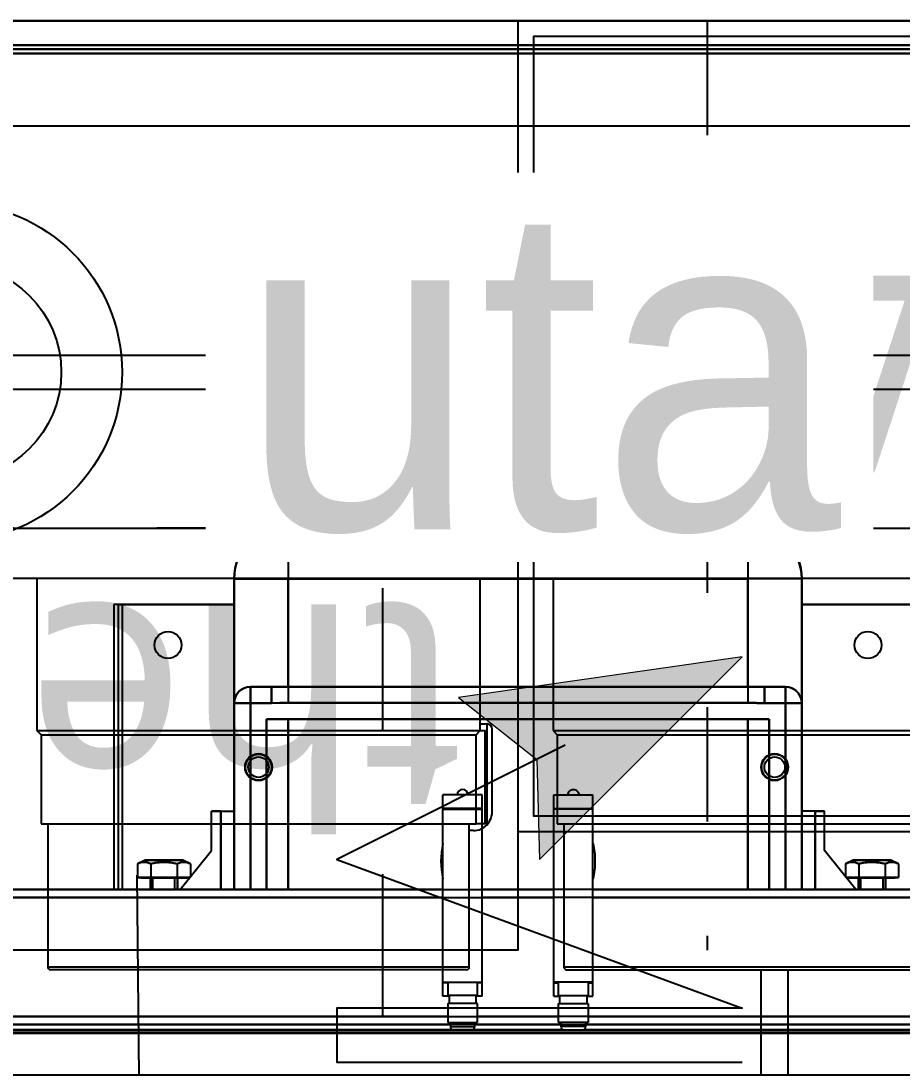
# Model space of a CAD drawing. Header units: centimetres. Extents: x 2191 to 12545, y -680 to 18662.
# Drawn here: x 11612.65 to 11645.25, y 4292.53 to 4331.29 of the extents above; entities that cross this region are included whole.
import ezdxf

# ---------------------------------------------------------------- set-up
doc = ezdxf.new("R2010")
doc.units = ezdxf.units.CM
doc.linetypes.add('prlm_vmc', pattern=[0.282222, 0.141111, -0.141111])
doc.linetypes.add('Style de ligne -1', pattern=[0.41664, 0.20828, -0.20836])
for name, color, linetype in [('B Aménagement intérieur', 252, 'Continuous'), ('B Général', 252, 'Continuous'), ('C ANNOTATIONS-prestations', 252, 'Continuous'), ('MTI900_Alu', 252, 'Continuous'), ('prlm-CHAUFF', 4, 'Continuous')]:
    doc.layers.add(name, color=color, linetype=linetype)
doc.layers.add('prlm-ELEC-CFO', color=1, linetype='Continuous', lineweight=25)
doc.layers.add('prlm-GAZ', color=2, linetype='Continuous', lineweight=25)
doc.styles.add('prlm-chauff', font='trebucbi.ttf', dxfattribs={"height": 18})
doc.styles.add('prlm-elec-cfo', font='comic.ttf', dxfattribs={"height": 12})
doc.styles.get("Standard").update_dxf_attribs({"font": 'isocp.shx', "height": 15})

# ---------------------------------------------------------------- blocks, each defined once
blk = doc.blocks.new('B 70.200_wc-2')
at = {"layer": 'B Général', "linetype": 'Continuous'}
blk.add_line((-24.9, 0.1), (24.9, 0.1), dxfattribs=at)
blk = doc.blocks.new('B 70.Groupe-2-1')
at = {"layer": 'B Général', "linetype": 'Style de ligne -1', "ltscale": 25.4, "flags": 128}
blk.add_lwpolyline([(-35.4, 7.6), (35.6, 7.6), (35.6, -32.4), (-35.4, -32.4)], close=True, dxfattribs=at)
at = {"layer": 'B Général', "xscale": -1, "rotation": 270}
blk.add_blockref('B 70.200_wc-2', (35.5, 7.5), dxfattribs=at)
blk = doc.blocks.new('B 70.WC-plan-PMR')
at = {"layer": 'B Général'}
blk.add_blockref('B 70.Groupe-2-1', (0, 0), dxfattribs=at)
blk = doc.blocks.new('B 70.Groupe-26-1')
at = {"layer": 'B Général', "xscale": -1, "rotation": 270}
blk.add_blockref('B 70.WC-plan-PMR', (11618.442, 4276.909), dxfattribs=at)
blk = doc.blocks.new('B 70.G 100_80')
at = {"layer": 'B Général', "linetype": 'Continuous', "flags": 128}
blk.add_lwpolyline([(9.5, -45), (9.5, 45), (48.52, 45), (48.52, -45)], close=True, dxfattribs=at)
at = {"layer": 'C ANNOTATIONS-prestations'}
for p, q in [((46.87, 43.75), (46.87, -43.75)), ((46.97, -43.75), (46.97, 43.75)), ((9.5, 42.25), (9.5, -42.25)), ((10.55, 41.05), (10.55, -41.05)), ((10.7, 41), (10.7, -41)), ((41.65, 2.775), (41.65, 40.287)), ((41.95, 2.775), (41.95, 40.274)), ((10.4, 39.6), (10.4, -39.6)), ((46.35, 2.6), (46.35, 36.034)), ((46.65, 35.974), (46.65, 2.5)), ((46.85, 31.75), (46.85, 2.433)), ((31.1, 14.65), (31.1, 10.5)), ((40.56, 13.8), (40.704, 14.082)), ((40.704, 14.082), (41.2, 14.082)), ((41.2, 14.082), (41.2, 13.836)), ((40.56, 13.8), (40.56, 12.4)), ((40.704, 13.591), (41.2, 13.591)), ((41.2, 13.95), (41.22, 13.95)), ((41.2, 13.836), (41.2, 13.591)), ((41.2, 13.591), (41.2, 13.1)), ((41.22, 13.95), (41.22, 12.25)), ((41.22, 13.6), (41.65, 13.6)), ((41.65, 13.508), (41.22, 13.508)), ((41.2, 13.1), (41.2, 12.609)), ((41.65, 12.504), (40.205, 11.342)), ((40.704, 12.609), (41.2, 12.609)), ((41.2, 12.609), (41.2, 12.364)), ((41.65, 12.692), (41.22, 12.692)), ((41.65, 12.6), (41.22, 12.6)), ((40.704, 12.119), (40.56, 12.4)), ((40.704, 12.119), (41.171, 12.119)), ((41.2, 12.364), (41.2, 12.142)), ((41.22, 12.25), (41.2, 12.25)), ((38.75, 11.342), (38.75, 11)), ((40.205, 11.342), (38.75, 11.342)), ((38.75, 11), (41.65, 11)), ((38.75, 11), (38.75, 10.5)), ((34.75, 10.5), (30.15, 10.5)), ((30.15, 10.5), (30.15, 8.5)), ((41.65, 10.5), (34.75, 10.5)), ((34.75, 9.9), (34.75, 10.5)), ((34.15, 9.9), (34.15, 9.125)), ((34.75, 9.9), (34.15, 9.9)), ((34.75, 9.9), (41.65, 9.9)), ((34.75, 9.125), (34.75, 9.9)), ((34.15, 8.5), (34.15, 9.125)), ((34.75, 9.125), (34.15, 9.125)), ((35.35, -9.3), (35.35, 9.3)), ((41.65, 9.3), (35.35, 9.3)), ((28.15, 8.5), (28.15, -8.5)), ((28.15, 8.5), (30.15, 8.5)), ((30.15, -8.5), (30.15, 8.5)), ((30.15, 8.5), (34.15, 8.5)), ((34.15, 8.5), (34.15, -8.5)), ((34.15, 8.5), (34.742, 8.5)), ((34.742, -8.5), (34.742, 8.5)), ((41.65, 8.5), (35.35, 8.5)), ((38.65, 2.775), (38.15, 2.775)), ((38.15, 1.325), (38.15, 2.775)), ((38.65, 1.325), (38.65, 2.775)), ((38.675, 2.775), (38.65, 2.775)), ((38.675, 2.775), (38.675, 1.325)), ((45.075, 2.775), (38.675, 2.775)), ((45.075, 2.775), (45.075, 1.325)), ((45.1, 2.775), (45.075, 2.775)), ((45.6, 2.775), (45.1, 2.775)), ((45.1, 2.6), (45.1, 2.775)), ((45.6, 2.55), (45.6, 2.775)), ((45.075, 2.6), (45.575, 2.6)), ((45.575, 1.5), (45.575, 2.6)), ((45.575, 2.55), (45.875, 2.55)), ((45.875, 1.5), (45.875, 2.6)), ((45.875, 2.6), (46.575, 2.6)), ((46.575, 2.6), (46.575, 1.5)), ((46.575, 2.5), (46.725, 2.5)), ((46.725, 2.5), (46.725, 1.6)), ((46.725, 1.6), (46.575, 1.6)), ((46.65, 1.6), (46.65, -35.984)), ((46.85, 1.667), (46.85, -31.75)), ((38.65, 1.325), (38.15, 1.325)), ((38.675, 1.325), (38.65, 1.325)), ((45.075, 1.325), (38.675, 1.325)), ((41.65, -40.287), (41.65, 1.325)), ((41.95, -40.274), (41.95, 1.325)), ((45.575, 1.5), (45.075, 1.5)), ((45.1, 1.325), (45.075, 1.325)), ((45.1, 1.325), (45.1, 1.5)), ((45.6, 1.325), (45.1, 1.325)), ((45.875, 1.55), (45.575, 1.55)), ((45.6, 1.325), (45.6, 1.55)), ((46.575, 1.5), (45.875, 1.5)), ((46.35, -36.044), (46.35, 1.5)), ((28.15, -8.5), (30.15, -8.5)), ((34.15, -8.5), (30.15, -8.5)), ((30.15, -10.5), (30.15, -8.5)), ((34.15, -9.124), (34.15, -8.5)), ((34.15, -8.5), (34.742, -8.5)), ((35.35, -8.5), (41.65, -8.5)), ((34.15, -9.124), (34.15, -9.9)), ((34.15, -9.124), (34.75, -9.124)), ((34.75, -9.9), (34.75, -9.124)), ((35.35, -9.3), (41.65, -9.3)), ((34.15, -9.9), (34.75, -9.9)), ((41.65, -9.9), (34.75, -9.9)), ((34.75, -10.5), (34.75, -9.9)), ((30.15, -10.5), (34.75, -10.5)), ((31.1, -10.5), (31.1, -14.65)), ((34.75, -10.5), (41.65, -10.5)), ((38.75, -11), (38.75, -10.5)), ((41.65, -11), (38.75, -11)), ((38.75, -11), (38.75, -11.342)), ((40.205, -11.342), (38.75, -11.342)), ((41.65, -12.504), (40.205, -11.342)), ((40.56, -12.4), (40.704, -12.118)), ((40.56, -12.4), (40.56, -13.8)), ((40.704, -12.118), (41.171, -12.118)), ((41.2, -12.142), (41.2, -12.364)), ((41.2, -12.25), (41.22, -12.25)), ((41.2, -12.364), (41.2, -12.609)), ((41.22, -12.25), (41.22, -13.95)), ((40.704, -12.609), (41.2, -12.609)), ((41.2, -12.609), (41.2, -13.1)), ((41.22, -12.6), (41.65, -12.6)), ((41.65, -12.692), (41.22, -12.692)), ((41.2, -13.1), (41.2, -13.591)), ((41.65, -13.508), (41.22, -13.508)), ((40.704, -14.081), (40.56, -13.8)), ((40.704, -13.591), (41.2, -13.591)), ((41.2, -13.591), (41.2, -13.836)), ((41.2, -13.836), (41.2, -14.081)), ((41.22, -13.95), (41.2, -13.95)), ((41.65, -13.6), (41.22, -13.6)), ((40.704, -14.081), (41.2, -14.081)), ((31.1, -14.65), (31.1, -14.8)), ((31.1, -14.65), (41.65, -14.65)), ((31.1, -14.8), (41.65, -14.8)), ((31.1, -14.8), (31.1, -14.95)), ((31.1, -14.95), (41.65, -14.95))]:
    blk.add_line(p, q, dxfattribs=at)
at = {"layer": 'C ANNOTATIONS-prestations', "flags": 128}
for points in [[(40.704, 13.591, -0.132797), (40.637, 13.836, -0.132797), (40.704, 14.082)], [(40.704, 12.119, -0.132797), (40.637, 12.364, -0.132797), (40.704, 12.609)], [(28.15, 8.5, -0.198912), (28.736, 9.914, -0.198912), (30.15, 10.5)], [(34.15, 9.9, -0.198912), (34.326, 10.324, -0.198912), (34.75, 10.5)], [(39.95, 2.775, -0.057544), (40.6, 2.85, -0.057544), (41.25, 2.775)], [(46.725, 2.5, -0.16547), (46.816, 2.469, -0.16547), (46.87, 2.388)], [(38.15, 1.85, -0.414214), (37.95, 2.05, -0.414214), (38.15, 2.25)], [(46.87, 1.712, -0.16547), (46.816, 1.631, -0.16547), (46.725, 1.6)], [(30.15, -10.5, -0.198912), (28.736, -9.914, -0.198912), (28.15, -8.5)], [(34.75, -10.5, -0.198912), (34.326, -10.324, -0.198912), (34.15, -9.9)], [(40.704, -12.609, -0.132797), (40.637, -12.364, -0.132797), (40.704, -12.118)], [(40.704, -14.081, -0.132797), (40.637, -13.836, -0.132797), (40.704, -13.591)]]:
    blk.add_lwpolyline(points, format="xyb", dxfattribs=at)
blk.add_lwpolyline([(34.75, -9.124), (34.742, -8.506), (34.742, -8.5)], dxfattribs=at)
at = {"layer": 'C ANNOTATIONS-prestations'}
for centre in [(32.6, 12.95), (32.6, -12.95)]:
    blk.add_circle(centre, 0.5, dxfattribs=at)
for points in [[(40.704, 13.591), (40.575, 13.098), (40.702, 12.615), (40.703, 12.612), (40.704, 12.609)], [(34.742, 8.5), (34.746, 8.812), (34.75, 9.118), (34.75, 9.121), (34.75, 9.125)], [(40.704, -12.609), (40.575, -13.102), (40.702, -13.585), (40.703, -13.588), (40.704, -13.591)]]:
    blk.add_open_spline(points, degree=2, knots=[0, 0, 0, 1, 1, 2, 2, 2], dxfattribs=at)
blk = doc.blocks.new('xi.thema+')
at = {"layer": 'prlm-CHAUFF', "color": 7, "linetype": 'prlm_vmc', "ltscale": 30}
for points in [[(-27.9, 0), (-27.9, 34.4)], [(27.9, 0), (27.9, 34.4)]]:
    blk.add_lwpolyline(points, dxfattribs=at)
at = {"layer": 'prlm-CHAUFF', "color": 0}
blk.add_lwpolyline([(-20.9, 0), (-20.9, 34.4), (20.9, 34.4), (20.9, 0)], close=True, dxfattribs=at)
for radius in [6.25, 4]:
    blk.add_circle((0, 13), radius, dxfattribs=at)
at = {"layer": 'prlm-CHAUFF', "color": 0, "insert": (0, 25.539), "char_height": 8, "width": 7.19706, "attachment_point": 5, "style": 'prlm-chauff'}
blk.add_mtext('thema+', dxfattribs=at)
blk = doc.blocks.new('B 70.MTI900_Alu_390')
at = {"layer": 'MTI900_Alu', "color": 1, "linetype": 'Continuous'}
for p, q in [((-4.225, 0), (4.225, 0)), ((-4.105, -0.105), (4.105, -0.105)), ((-3.96, -0.09), (3.96, -0.09)), ((-4.1, -0.12), (4.1, -0.12)), ((-0.85, -1.865), (0.85, -1.865)), ((-0.85, -1.865), (-0.85, -2.065)), ((0.85, -1.865), (0.85, -2.065)), ((-1.05, -2.525), (-1.05, -2.065)), ((-1.05, -2.065), (-0.85, -2.065)), ((0.85, -2.065), (-0.85, -2.065)), ((-0.85, -2.065), (-0.85, -2.465)), ((0.85, -2.465), (0.85, -2.065)), ((1.05, -2.065), (0.85, -2.065)), ((1.05, -2.065), (1.05, -2.525)), ((-1.495, -2.16), (-1.495, -3.215)), ((-1.48, -2.16), (-1.495, -2.16)), ((-1.48, -2.16), (-1.48, -3.215)), ((-1.48, -2.16), (-1.465, -2.16)), ((-1.465, -2.16), (-1.05, -2.16)), ((-1.465, -2.16), (-1.465, -3.215)), ((1.05, -2.16), (1.465, -2.16)), ((-0.99, -2.465), (-0.9124, -2.465)), ((-0.99, -2.525), (-0.99, -2.465)), ((-0.85, -2.465), (-0.9124, -2.465)), ((-0.9124, -2.525), (-0.9124, -2.465)), ((-0.85, -2.465), (0.85, -2.465)), ((-0.85, -2.465), (-0.85, -2.5242)), ((0.9124, -2.465), (0.85, -2.465)), ((0.85, -2.465), (0.85, -2.5242)), ((0.9124, -2.465), (0.99, -2.465)), ((0.9124, -2.465), (0.9124, -2.525)), ((0.99, -2.465), (0.99, -2.525)), ((-1.05, -3.215), (-1.05, -2.525)), ((-0.99, -2.525), (-1.05, -2.525)), ((-0.99, -2.525), (-0.99, -3.215)), ((-0.9124, -2.525), (-0.99, -2.525)), ((0.85, -2.5242), (-0.85, -2.5242)), ((0.99, -2.525), (0.9124, -2.525)), ((0.99, -3.215), (0.99, -2.525)), ((1.05, -2.525), (0.99, -2.525)), ((1.05, -2.525), (1.05, -3.215)), ((0.93, -2.585), (-0.93, -2.585)), ((-0.93, -3.215), (-0.93, -2.585)), ((-0.85, -3.215), (-0.85, -2.585)), ((0.85, -2.585), (0.85, -3.215)), ((0.93, -2.585), (0.93, -3.215)), ((-0.2775, -2.915), (-0.2775, -2.865)), ((-0.1325, -2.865), (-0.2775, -2.865)), ((-0.1325, -2.915), (-0.1325, -2.865)), ((-1.1342, -2.925), (-1.1, -2.925)), ((-1.1342, -3.0705), (-1.1342, -2.925)), ((-1.1, -2.925), (-1.1, -3.215)), ((-1.1, -2.925), (-1.05, -2.925)), ((-0.1325, -2.915), (-0.2775, -2.915)), ((-0.2775, -2.9175), (-0.2775, -2.915)), ((-0.2775, -2.9175), (-0.1325, -2.9175)), ((-0.2775, -3.5575), (-0.2775, -2.9175)), ((-0.1325, -2.9175), (-0.1325, -2.915)), ((-0.1325, -3.5575), (-0.1325, -2.9175)), ((1.1, -2.925), (1.05, -2.925)), ((1.1, -3.215), (1.1, -2.925)), ((1.1, -2.925), (1.1342, -2.925)), ((1.1342, -3.0705), (1.1342, -2.925)), ((-1.2504, -3.215), (-1.1342, -3.0705)), ((1.2504, -3.215), (1.1342, -3.0705)), ((-1.38, -3.106), (-1.4081, -3.1204)), ((-1.4081, -3.1204), (-1.4081, -3.17)), ((-1.38, -3.106), (-1.24, -3.106)), ((-1.3591, -3.1204), (-1.3591, -3.17)), ((-1.2609, -3.1204), (-1.2609, -3.17)), ((-1.2119, -3.1204), (-1.24, -3.106)), ((-1.2119, -3.1204), (-1.2119, -3.1671)), ((1.24, -3.106), (1.2119, -3.1204)), ((1.2119, -3.1204), (1.2119, -3.1671)), ((1.24, -3.106), (1.38, -3.106)), ((1.2609, -3.1204), (1.2609, -3.17)), ((1.3591, -3.1204), (1.3591, -3.17)), ((1.4081, -3.1204), (1.38, -3.106)), ((1.4081, -3.1204), (1.4081, -3.17)), ((-1.4081, -3.17), (-1.3836, -3.17)), ((-1.395, -3.17), (-1.395, -3.172)), ((-1.395, -3.172), (-1.225, -3.172)), ((-1.3836, -3.17), (-1.3591, -3.17)), ((-1.36, -3.172), (-1.36, -3.215)), ((-1.3591, -3.17), (-1.31, -3.17)), ((-1.3508, -3.215), (-1.3508, -3.172)), ((-1.31, -3.17), (-1.2609, -3.17)), ((-1.2692, -3.215), (-1.2692, -3.172)), ((-1.2609, -3.17), (-1.2364, -3.17)), ((-1.26, -3.215), (-1.26, -3.172)), ((-1.2364, -3.17), (-1.2142, -3.17)), ((-1.225, -3.172), (-1.225, -3.17)), ((1.2142, -3.17), (1.2364, -3.17)), ((1.225, -3.17), (1.225, -3.172)), ((1.225, -3.172), (1.395, -3.172)), ((1.2364, -3.17), (1.2609, -3.17)), ((1.26, -3.172), (1.26, -3.215)), ((1.2609, -3.17), (1.31, -3.17)), ((1.2692, -3.215), (1.2692, -3.172)), ((1.31, -3.17), (1.3591, -3.17)), ((1.3508, -3.215), (1.3508, -3.172)), ((1.3591, -3.17), (1.3836, -3.17)), ((1.36, -3.215), (1.36, -3.172)), ((1.3836, -3.17), (1.4081, -3.17)), ((1.395, -3.172), (1.395, -3.17)), ((-0.2775, -3.215), (-4.0287, -3.215)), ((4.0287, -3.215), (-0.1325, -3.215)), ((-0.2775, -3.245), (-4.0274, -3.245)), ((4.0274, -3.245), (-0.1325, -3.245)), ((-0.2775, -3.5575), (-0.1325, -3.5575)), ((-0.2775, -3.56), (-0.2775, -3.5575)), ((-0.2775, -3.61), (-0.2775, -3.56)), ((-0.26, -3.56), (-0.2775, -3.56)), ((-0.26, -3.5575), (-0.26, -3.6075)), ((-0.15, -3.6075), (-0.15, -3.5575)), ((-0.1325, -3.56), (-0.15, -3.56)), ((-0.1325, -3.56), (-0.1325, -3.5575)), ((-0.1325, -3.61), (-0.1325, -3.56)), ((-0.255, -3.61), (-0.2775, -3.61)), ((-0.15, -3.6075), (-0.26, -3.6075)), ((-0.15, -3.6375), (-0.26, -3.6375)), ((-0.26, -3.6375), (-0.26, -3.7075)), ((-0.255, -3.6075), (-0.255, -3.6375)), ((-0.155, -3.6375), (-0.155, -3.6075)), ((-0.1325, -3.61), (-0.155, -3.61)), ((-0.15, -3.7075), (-0.15, -3.6375)), ((-0.26, -3.685), (-3.6034, -3.685)), ((-3.5974, -3.715), (-0.25, -3.715)), ((-0.26, -3.7075), (-0.15, -3.7075)), ((-0.25, -3.7075), (-0.25, -3.7225)), ((-0.16, -3.7225), (-0.16, -3.7075)), ((-0.16, -3.715), (3.5984, -3.715)), ((3.6044, -3.685), (-0.15, -3.685)), ((-4.375, -3.737), (4.375, -3.737)), ((4.375, -3.747), (-4.375, -3.747)), ((-3.175, -3.735), (-0.2433, -3.735)), ((-0.25, -3.7225), (-0.16, -3.7225)), ((-0.1667, -3.735), (3.175, -3.735))]:
    blk.add_line(p, q, dxfattribs=at)
for centre in [(-1.295, -2.31), (1.295, -2.31)]:
    blk.add_circle(centre, 0.05, dxfattribs=at)
for centre, radius, start, end in [((-0.85, -2.065), 0.2, 90, 180), ((0.85, -2.065), 0.2, 0, 90), ((-0.99, -2.525), 0.06, 90, 180), ((0.99, -2.525), 0.06, 0, 90), ((-0.205, -2.865), 0.02, 0, 180), ((0, -3.11), 0.285, 166.8264, 193.1736), ((-1.3836, -3.1624), 0.0487, 59.7422, 120.2578), ((-1.2364, -3.1624), 0.0487, 59.7422, 120.2578), ((1.2364, -3.1624), 0.0487, 59.7422, 120.2578), ((1.3836, -3.1624), 0.0487, 59.7422, 120.2578), ((-0.235, -3.7225), 0.015, 180, 255.1649), ((-0.175, -3.7225), 0.015, 284.8351, 0)]:
    blk.add_arc(centre, radius, start, end, dxfattribs=at)
for points, knots in [([(-0.85, -2.5242), (-0.8604, -2.5242), (-0.8708, -2.5243), (-0.8916, -2.5247), (-0.902, -2.525), (-0.9124, -2.525)], [0, 0, 0, 0, 0.5, 0.5, 1, 1, 1, 1]), ([(0.9124, -2.525), (0.902, -2.525), (0.8916, -2.5247), (0.8708, -2.5243), (0.8604, -2.5242), (0.85, -2.5242)], [0, 0, 0, 0, 0.5, 0.5, 1, 1, 1, 1]), ([(-1.3591, -3.1204), (-1.3511, -3.1183), (-1.343, -3.1166), (-1.3306, -3.1149), (-1.3265, -3.1144), (-1.3182, -3.1138), (-1.3141, -3.1137), (-1.3017, -3.1137), (-1.2935, -3.1143), (-1.2772, -3.1166), (-1.269, -3.1183), (-1.2609, -3.1204)], [0, 0, 0, 0, 0.25, 0.25, 0.375, 0.375, 0.5, 0.5, 0.75, 0.75, 1, 1, 1, 1]), ([(1.2609, -3.1204), (1.269, -3.1183), (1.2772, -3.1166), (1.2935, -3.1143), (1.3017, -3.1137), (1.3141, -3.1137), (1.3182, -3.1138), (1.3265, -3.1144), (1.3306, -3.1149), (1.343, -3.1166), (1.3511, -3.1183), (1.3591, -3.1204)], [0, 0, 0, 0, 0.25, 0.25, 0.5, 0.5, 0.625, 0.625, 0.75, 0.75, 1, 1, 1, 1])]:
    blk.add_open_spline(points, degree=3, knots=knots, dxfattribs=at)
blk = doc.blocks.new('xi.uta-yzen-g')
at = {"layer": 'prlm-CHAUFF', "ltscale": 50}
for p, q in [((-17.3, 35.02), (-1.7, 35.02)), ((-1.8, 35.12), (-17.2, 35.12)), ((-1.7, 29.72), (-1.7, 35.02)), ((1.8, 35.02), (17.4, 35.02)), ((1.8, 35.02), (1.8, 29.72)), ((1.9, 35.12), (17.3, 35.12)), ((17.4, 29.72), (17.4, 35.02)), ((1.65, 29.97), (1.8, 29.97)), ((-1.45, 29.72), (-17.55, 29.72)), ((-1.45, 26.42), (-1.45, 29.72)), ((1.144, 29.72), (1.55, 29.72)), ((1.144, 29.72), (1.144, 26.02)), ((1.2, 29.72), (1.2, 26.27)), ((1.22, 29.72), (1.22, 26.27)), ((17.65, 29.72), (1.55, 29.72)), ((1.55, 29.72), (1.55, 26.42)), ((17.65, 26.42), (17.65, 29.72)), ((0.95, 29.216), (0.95, 26.22)), ((1.2, 28.42), (1.22, 28.42)), ((1.22, 28.07), (1.2, 28.07)), ((1.2, 27.693), (1.22, 27.693)), ((1.22, 27.343), (1.2, 27.343)), ((1.2, 27.293), (1.22, 27.293)), ((1.22, 27.193), (1.2, 27.193)), ((-1.45, 26.42), (-17.55, 26.42)), ((-1.3, 26.27), (-1.45, 26.42)), ((1.55, 26.42), (1.4, 26.27)), ((17.65, 26.42), (1.55, 26.42)), ((17.8, 26.27), (17.65, 26.42)), ((-1.3, 26.27), (-17.7, 26.27)), ((-1.3, 20.62), (-1.3, 26.27)), ((1.4, 26.02), (1.15, 26.02)), ((1.22, 26.27), (1.2, 26.27)), ((1.4, 26.27), (1.22, 26.27)), ((17.8, 26.27), (1.4, 26.27)), ((1.4, 26.27), (1.4, 20.62)), ((17.8, 20.62), (17.8, 26.27))]:
    blk.add_line(p, q, dxfattribs=at)
for points in [[(-39, 30), (-39, 0), (0, 0), (0, 30)], [(-38.429, 29.429), (-38.429, 0.571), (-0.571, 0.571), (-0.571, 29.429)], [(-40.5, 20.62), (-40.5, 3.9), (40.5, 3.9), (40.5, 20.62)]]:
    blk.add_lwpolyline(points, close=True, dxfattribs=at)
for centre, radius in [((-9.5, 27.62), 0.5), ((-9.5, 27.62), 0.48), ((-9.5, 27.62), 0.38), ((9.6, 27.62), 0.5), ((9.6, 27.62), 0.48), ((9.6, 27.62), 0.38)]:
    blk.add_circle(centre, radius, dxfattribs=at)
for centre, radius, start, end in [((-1.8, 35.02), 0.1, 0, 90), ((1.9, 35.02), 0.1, 90, 180), ((17.3, 35.02), 0.1, 0, 90), ((1.65, 29.27), 0.7, 90, 136.2731), ((1.725, 29.24), 0.776, 138.5248, 181.7675), ((1.15, 26.22), 0.2, 180, 268.3239), ((1.15, 26.22), 0.2, 268.3239, 270)]:
    blk.add_arc(centre, radius, start, end, dxfattribs=at)
for centre, major_axis, ratio, start_param, end_param in [((1.65, 28.959), (-0.45, 0), 0.974723, 5.983927, 6.283185), ((1.65, 28.603), (-0.45, 0), 0.974723, 5.983927, 6.283185), ((2.45, 28.603), (-1.25, 0), 0.146694, 0, 0.179125)]:
    blk.add_ellipse(centre, major_axis=major_axis, ratio=ratio, start_param=start_param, end_param=end_param, dxfattribs=at)
blk.add_open_spline([(1.218, 29.391), (1.214, 29.379), (1.211, 29.366), (1.203, 29.324), (1.2, 29.294), (1.2, 29.265)], degree=3, knots=[0.8185803, 0.8185803, 0.8185803, 0.8185803, 0.875, 0.875, 1, 1, 1, 1], dxfattribs=at)
at = {"layer": 'prlm-CHAUFF', "ltscale": 50, "insert": (-31.697, 16.894), "char_height": 10, "width": 139.79252, "attachment_point": 1}
blk.add_mtext('UTA', dxfattribs=at)
blk = doc.blocks.new('xi.UTA')
at = {"layer": 'prlm-ELEC-CFO', "lineweight": 5}
blk.add_hatch(color=0, dxfattribs=at).paths.add_polyline_path([(-3, 6), (-0.103, 3.699), (0, 0), (7.5, 7.5)])
at = {"layer": 'prlm-ELEC-CFO', "color": 0, "lineweight": 5, "flags": 128}
blk.add_lwpolyline([(-3, 6), (-0.103, 3.699), (0, 0), (7.5, 7.5)], close=True, dxfattribs=at)
at = {"layer": 'prlm-ELEC-CFO', "color": 0}
blk.add_lwpolyline([(0.955, 4.227), (-7.5, 0), (7.5, -5.5), (-7.5, -5.5), (-7.5, -7.5), (7.5, -7.5)], dxfattribs=at)

msp = doc.modelspace()

# ---------------------------------------------------------------- linework, layer by layer
at = {"layer": 'prlm-CHAUFF', "ltscale": 50}
for p, q in [((11610.142, 4318.914), (11968.445, 4318.914)), ((11610.142, 4317.664), (11968.445, 4317.664)), ((11640.042, 4274.88), (11640.042, 4296.169)), ((11641.042, 4273.88), (11641.042, 4296.169))]:
    msp.add_line(p, q, dxfattribs=at)
at = {"layer": 'prlm-GAZ'}
msp.add_lwpolyline([(11312.841, 4287.361), (11349.519, 4223.9), (11617.699, 4223.9), (11616.956, 4299.665)], dxfattribs=at)

# ---------------------------------------------------------------- block references
at = {"layer": 'B Aménagement intérieur'}
msp.add_blockref('B 70.Groupe-26-1', (0, 0), dxfattribs=at)
at = {"layer": 'B Aménagement intérieur', "rotation": 270}
msp.add_blockref('B 70.G 100_80', (11631.042, 4340.789), dxfattribs=at)
at = {"layer": 'prlm-CHAUFF', "rotation": 179.9998100426611}
msp.add_blockref('xi.thema+', (11610.142, 4331.289), dxfattribs=at)
at = {"layer": 'prlm-CHAUFF', "xscale": 9.999999999999975, "yscale": 9.999999999999975, "zscale": 9.999999999999975, "rotation": 359.9998846602292}
msp.add_blockref('B 70.MTI900_Alu_390', (11631.042, 4331.289), dxfattribs=at)
at = {"layer": 'prlm-CHAUFF', "ltscale": 50, "rotation": 180}
msp.add_blockref('xi.uta-yzen-g', (11631.042, 4331.289), dxfattribs=at)
at = {"layer": 'prlm-ELEC-CFO'}
msp.add_blockref('xi.UTA', (11631.839, 4300.251), dxfattribs=at)

# ---------------------------------------------------------------- next in the draw order: texts
at = {"layer": 'prlm-ELEC-CFO', "lineweight": 20, "insert": (11631.843, 4318.382), "char_height": 12, "attachment_point": 5, "line_spacing_factor": 0.8, "style": 'prlm-elec-cfo', "bg_fill": 3, "box_fill_scale": 1.1, "bg_fill_color": 256, "bg_fill_transparency": 0}
msp.add_mtext('uta', dxfattribs=at)

doc.saveas('drawing.dxf')
